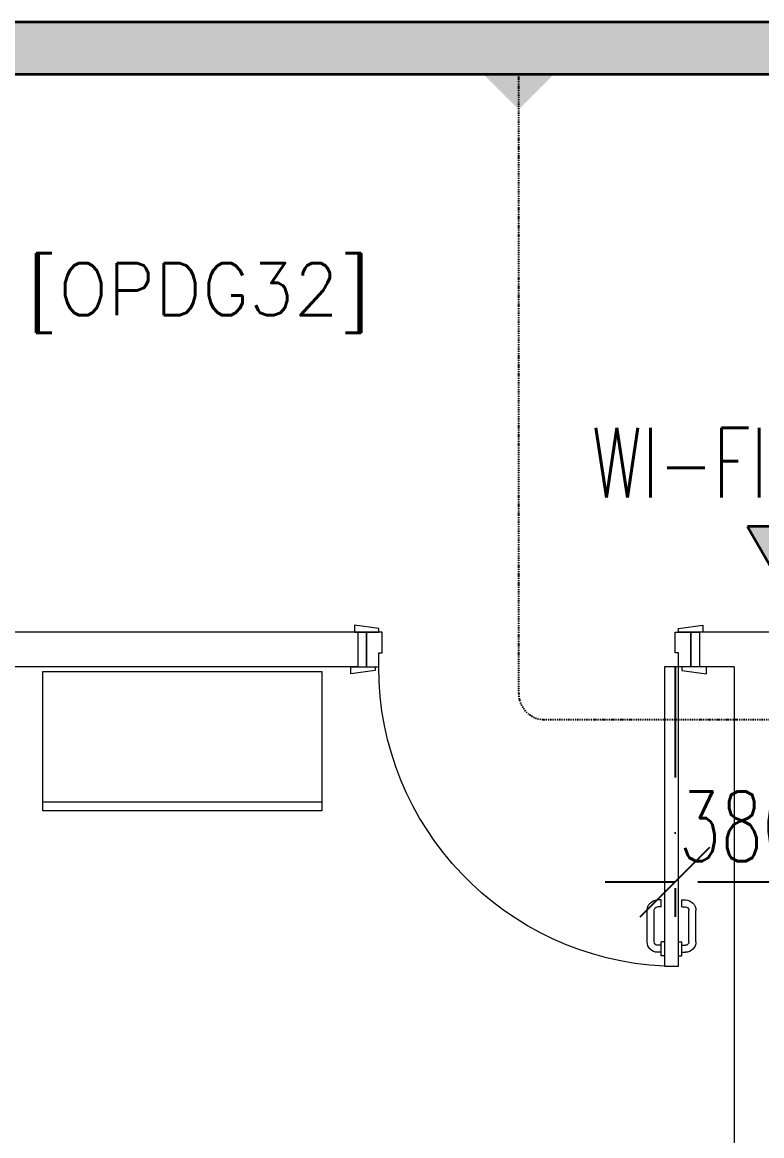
# Model space of a CAD drawing. Header units: inches. Extents: x -12418 to 57169, y -29325 to 19878.
# Drawn here: x 42815 to 44936, y -10193 to -6997 of the extents above; entities that cross this region are included whole.
import ezdxf

# ---------------------------------------------------------------- set-up
doc = ezdxf.new("R2010")
doc.units = ezdxf.units.IN
doc.header["$LTSCALE"] = 25
doc.header["$MEASUREMENT"] = 0
doc.linetypes.add('DASHDOT', pattern=[25.4, 12.7, -6.35, 0, -6.35])
doc.layers.get('0').update_dxf_attribs({"color": 8})
doc.layers.get('Defpoints').update_dxf_attribs({"color": 8})
for name, color, linetype, lineweight in [('00-Ground Floor$0$72_EGR_BASE_TEXT', 252, 'Continuous', 5), ('00-Ground Floor$0$LOADING', 253, 'Continuous', 5), ('00-Ground Floor$0$Walls', 251, 'Continuous', 5), ('00-Ground Floor$0$Wooden Joinery', 251, 'Continuous', 5), ('E-LITE-CLNG-CNDT', 6, 'DASHDOT', 35), ('T-CABL-TRAY', 60, 'Continuous', 35), ('T-DATA-CLNG-COND', 51, 'DASHDOT', 25), ('T-DATA-CLNG-COND @ 100', 51, 'DASHDOT', 25), ('T-DATA-DEVC-TYPE', 2, 'Continuous', 25), ('T-DATA-DIM', 251, 'DASHDOT', 25), ('T-DATA-DIM @ 100', 251, 'DASHDOT', 25), ('T-DATA-WALL @ 100', 33, 'Continuous', 35)]:
    doc.layers.add(name, color=color, linetype=linetype, lineweight=lineweight)
doc.styles.add('00-Ground Floor$0$SIMPLEX', font='SIMPLEX.shx', dxfattribs={"height": 150})
doc.styles.add('DC_Simplex', font='SIMPLEX.shx', dxfattribs={"width": 0.7})
doc.dimstyles.new('DevCad-MM', dxfattribs={"dimscale": 0.01, "dimtxt": 2, "dimasz": 2, "dimexe": 1, "dimexo": 1, "dimgap": 0.6, "dimtad": 1, "dimdec": 0, "dimrnd": 10, "dimzin": 1, "dimdsep": 46, "dimtxsty": 'DC_Simplex', "dimblk1": 'OBLIQUE', "dimblk2": 'OBLIQUE', "dimsah": 1, "dimcen": 3, "dimclrd": 256, "dimclre": 256, "dimclrt": 45, "dimadec": 0, "dimazin": 0, "dimtfac": 1, "dimtdec": 0, "dimtix": 1, "dimtmove": 2, "dimatfit": 2, "dimldrblk": 'OBLIQUE', "dimfxl": 1, "dimtolj": 1, "dimtzin": 0, "dimarcsym": 0})

# ---------------------------------------------------------------- blocks, each defined once
blk = doc.blocks.new('00-Ground Floor$0$A$C72370EFE')
at = {"layer": '00-Ground Floor$0$Wooden Joinery'}
for p, q in [((-0.01, -0.03), (-0.01, -0.07)), ((0, -0.03), (-0.01, -0.03)), ((0.04, -0.03), (0.05, -0.03)), ((0.05, -0.03), (0.05, -0.07)), ((-0.01, -0.04), (-0.02, -0.04)), ((-0.01, -0.06), (-0.02, -0.06)), ((0.05, -0.04), (0.06, -0.04)), ((0.05, -0.06), (0.06, -0.06)), ((-0.05, -0.07), (-0.05, -0.16)), ((-0.03, -0.07), (-0.03, -0.16)), ((0, -0.07), (-0.01, -0.07)), ((0.04, -0.07), (0.05, -0.07)), ((0.07, -0.07), (0.07, -0.16)), ((0.09, -0.07), (0.09, -0.16)), ((-0.01, -0.17), (-0.02, -0.17)), ((-0.01, -0.19), (-0.02, -0.19)), ((-0.01, -0.17), (-0.01, -0.19)), ((0.05, -0.17), (0.06, -0.17)), ((0.05, -0.17), (0.05, -0.19)), ((0.05, -0.19), (0.06, -0.19))]:
    blk.add_line(p, q, dxfattribs=at)
for centre, radius, start, end in [((-0.02, -0.07), 0.03, 90, 180), ((-0.02, -0.07), 0.01, 90, 180), ((0.06, -0.07), 0.03, 0, 90), ((0.06, -0.07), 0.01, 0, 90), ((-0.02, -0.16), 0.03, 180, 270), ((-0.02, -0.16), 0.01, 180, 270), ((0.06, -0.16), 0.01, 270, 0), ((0.06, -0.16), 0.03, 270, 0)]:
    blk.add_arc(centre, radius, start, end, dxfattribs=at)
blk = doc.blocks.new('00-Ground Floor$0$A$C5DAD61B4')
at = {"layer": '00-Ground Floor$0$Wooden Joinery'}
for points in [[(80, 959.1), (80, 969.1), (10, 979.1), (10, 959.1)], [(940, 959.1), (940, 969.1), (1010, 979.1), (1010, 959.1)], [(70, 859.1), (70, 849.1), (0, 839.1), (0, 859.1)], [(120, 859.1), (120, 0), (80, 0), (80, 859.1)], [(950, 859.1), (950, 849.1), (1020, 839.1), (1020, 859.1)]]:
    blk.add_lwpolyline(points, close=True, dxfattribs=at)
for points in [[(45, 859.1), (45, 959.1), (20, 959.1), (20, 859.1), (45, 859.1)], [(45, 859.1), (80, 859.1), (80, 899.1), (90, 899.1), (90, 959.1), (45, 959.1), (45, 859.1)], [(975, 859.1), (940, 859.1), (940, 899.1), (930, 899.1), (930, 959.1), (975, 959.1), (975, 859.1)], [(975, 859.1), (975, 959.1), (1000, 959.1), (1000, 859.1), (975, 859.1)]]:
    blk.add_lwpolyline(points, dxfattribs=at)
blk.add_arc((80, 859.1), 860, 272.666, 0, dxfattribs=at)
at = {"layer": '00-Ground Floor$0$Wooden Joinery', "xscale": 999.9999999998854, "yscale": 999.9999999998854, "zscale": 999.9999999998854, "rotation": 180}
blk.add_blockref('00-Ground Floor$0$A$C72370EFE', (120, 0), dxfattribs=at)
blk = doc.blocks.new('00-Ground Floor$0$GF21027-P')
at = {"layer": '00-Ground Floor$0$LOADING'}
for p, q in [((0.4, 0.4), (-0.4, 0.4)), ((-0.4, 0.4), (-0.4, 0)), ((0.4, 0), (0.4, 0.4)), ((-0.4, 0.025), (0.4, 0.025)), ((-0.4, 0), (0.4, 0))]:
    blk.add_line(p, q, dxfattribs=at)
blk = doc.blocks.new('00-Ground Floor')
at = {"layer": '00-Ground Floor$0$Walls'}
for p, q in [((43777.5, -8747.4, 0), (40897.1, -8747.4, 0)), ((43777.5, -8747.4, 0), (43777.5, -8847.4, 0)), ((45382.9, -8747.4, 0), (44757.5, -8747.4, 0)), ((44757.5, -8747.4, 0), (44757.5, -8847.4, 0)), ((43777.5, -8847.4, 0), (40997.1, -8847.4, 0)), ((44857.5, -8847.4, 0), (44757.5, -8847.4, 0)), ((44857.5, -8847.4, 0), (44857.5, -12867.4, 0))]:
    blk.add_line(p, q, dxfattribs=at)
at = {"layer": '00-Ground Floor$0$LOADING', "color": 1, "xscale": -1000, "yscale": 1000, "zscale": 1000, "rotation": 359.9999999790882}
blk.add_blockref('00-Ground Floor$0$GF21027-P', (43274, -9260.8, 0), dxfattribs=at)
at = {"layer": '00-Ground Floor$0$Wooden Joinery', "xscale": -1}
blk.add_blockref('00-Ground Floor$0$A$C5DAD61B4', (44777.5, -9706.5, 0), dxfattribs=at)
at = {"layer": '00-Ground Floor$0$72_EGR_BASE_TEXT', "insert": (43320.8, -7688.4, 0), "char_height": 150, "attachment_point": 2, "style": '00-Ground Floor$0$SIMPLEX'}
blk.add_mtext('[OPDG32]', dxfattribs=at)
blk = doc.blocks.new('*U44')
blk.add_hatch(color=254).paths.add_polyline_path([(-1.75, -3.031), (0, -3.031), (0, 0)])
blk.add_line((0, 0), (0, -3.031))
blk.add_lwpolyline([(-1.75, -3.031), (0, 0), (1.75, -3.031)], close=True)
at = {"layer": 'T-DATA-DEVC-TYPE', "style": 'DC_Simplex', "width": 0.7, "flags": 8}
blk.add_attdef('DC_TYPE', (2.682, 5.634), '', height=2, rotation=360, dxfattribs=at)
blk = doc.blocks.new('*U114')
at = {"lineweight": 0}
h = blk.add_hatch(dxfattribs=at)
h.set_pattern_fill('HEX', color=253, scale=8, angle=90, style=0)
h.set_pattern_definition([(90, (5e-10, 4813.436), (-43.99409, 2e-12), [25.4, -50.8]), (210, (5e-10, 4813.436), (21.99705, -38.1), [25.4, -50.8]), (150, (5e-10, 4838.836), (-21.99705, -38.1), [25.4, -50.8])])
h.paths.add_polyline_path([(0, -10106), (150, -10106), (150, 0), (0, 0)])
at = {"color": 0}
for p, q in [((0, 0), (0, -10106)), ((150, 0), (150, -10106))]:
    blk.add_line(p, q, dxfattribs=at)
blk = doc.blocks.new('*U73')
blk.add_hatch(color=256).paths.add_polyline_path([(0, -1), (1, 0), (0, 1)])
blk = doc.blocks.new('_OBLIQUE')
at = {"color": 0, "linetype": 'ByBlock'}
blk.add_line((-0.5, -0.5), (0.5, 0.5), dxfattribs=at)
blk = doc.blocks.new('*D193')
at = {"layer": 'Defpoints', "color": 0, "transparency": 16777216}
for p in [(44687.5, -8747.4, 0), (45070.2, -8747.4, 0), (44687.5, -9465.1)]:
    blk.add_point(p, dxfattribs=at)
at = {"layer": 'T-DATA-DIM', "lineweight": -2, "transparency": 16777216}
for p, q in [((44687.5, -8847.4), (44687.5, -9565.1)), ((45070.2, -8847.4), (45070.2, -9565.1)), ((44687.5, -9465.1), (44487.5, -9465.1)), ((45070.2, -9465.1), (44687.5, -9465.1)), ((45070.2, -9465.1), (45270.2, -9465.1))]:
    blk.add_line(p, q, dxfattribs=at)
at = {"layer": 'T-DATA-DIM', "lineweight": -2, "transparency": 16777216, "xscale": 200, "yscale": 200, "zscale": 200}
blk.add_blockref('_OBLIQUE', (44687.5, -9465.1), dxfattribs=at)
at = {"layer": 'T-DATA-DIM', "lineweight": -2, "transparency": 16777216, "xscale": 200, "yscale": 200, "zscale": 200, "rotation": 180}
blk.add_blockref('_OBLIQUE', (45070.2, -9465.1), dxfattribs=at)
at = {"layer": 'T-DATA-DIM', "color": 45, "transparency": 16777216, "insert": (44878.9, -9305.1), "char_height": 200, "attachment_point": 5, "style": 'DC_Simplex'}
blk.add_mtext('\\A1;380', dxfattribs=at)

msp = doc.modelspace()

# ---------------------------------------------------------------- linework, layer by layer
at = {"layer": 'T-DATA-CLNG-COND', "ltscale": 0.01, "elevation": 0}
msp.add_lwpolyline([(47699.7, -8999), (44314, -8999, -0.414214), (44239, -8924), (44239, -7147.4)], format="xyb", dxfattribs=at)

# ---------------------------------------------------------------- block references
at = {"layer": 'E-LITE-CLNG-CNDT'}
msp.add_blockref('00-Ground Floor', (0, 0), dxfattribs=at)
at = {"layer": 'T-CABL-TRAY', "linetype": 'Continuous', "rotation": 270}
msp.add_blockref('*U114', (46482.9, -6997.4, 0), dxfattribs=at)
at = {"layer": 'T-DATA-CLNG-COND @ 100', "xscale": -100, "yscale": 100, "zscale": 100, "rotation": 90.00000000001782}
msp.add_blockref('*U73', (44239, -7147.4), dxfattribs=at)
at = {"layer": 'T-DATA-WALL @ 100'}
ref = msp.add_blockref('*U44', (45070.2, -8747.4, 0), dxfattribs=dict(at, xscale=-100, yscale=100, zscale=100, rotation=180))
ref.add_attrib('DC_TYPE', 'WI-FI', (44448.7, -8361.7), dxfattribs={"layer": 'T-DATA-DEVC-TYPE', "height": 200, "style": 'DC_Simplex', "width": 0.7, "flags": 8})

# ---------------------------------------------------------------- dimensions: what is measured, and where the dimension line sits
at = {"layer": 'T-DATA-DIM @ 100'}
dim = msp.add_linear_dim(base=(44687.5, -9465.1), p1=(45070.2, -8747.4, 0), p2=(44687.5, -8747.4, 0), dimstyle='DevCad-MM', override={"dimscale": 100, "dimtix": 1, "dimtofl": 1, "dimtmove": 2, "dimatfit": 2}, dxfattribs=at)
dim.commit()
dim.dimension.update_dxf_attribs({"geometry": '*D193', "text_midpoint": (44878.9, -9305.1)})

doc.saveas('drawing.dxf')
